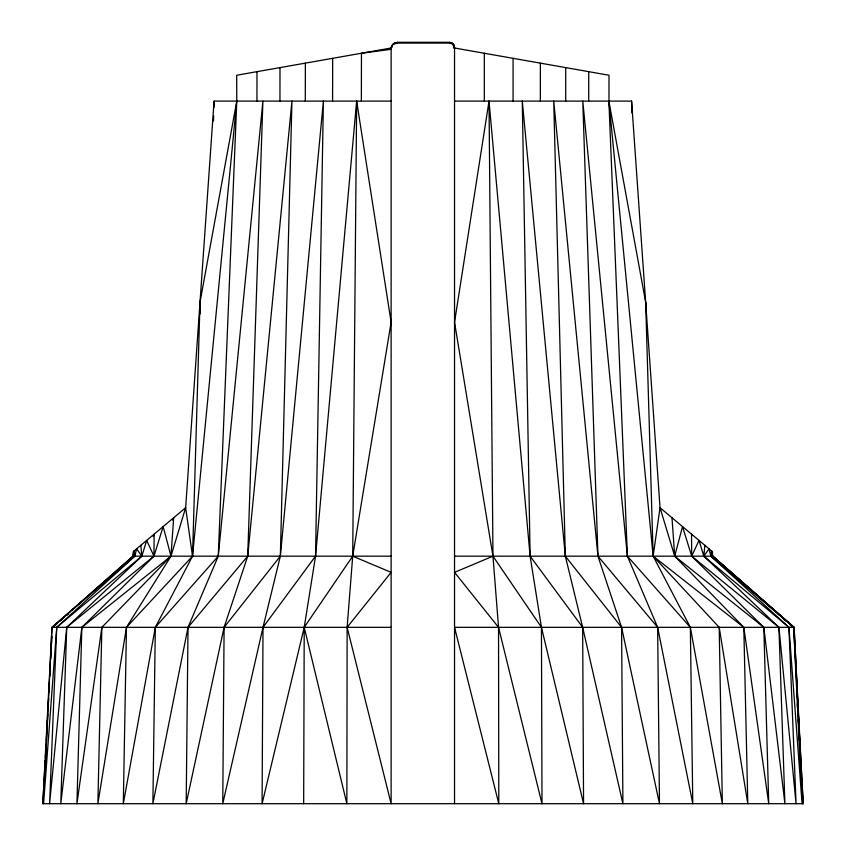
<?xml version="1.0" encoding="UTF-8"?>
<svg xmlns="http://www.w3.org/2000/svg" width="846" height="846" viewBox="0 0 846 846"><rect width="100%" height="100%" fill="white"/><g stroke="black" fill="none" stroke-linecap="round" stroke-linejoin="round"><path stroke-width="1.27" d="M256.962 101.108L256.973 71.667M279.952 101.108L279.994 67.606M451.997 42.977L453.858 44.838L454.535 48.011L451.997 42.977L449.469 42.3L397.472 42.3C394.31 42.311 391.497 44.859 391.159 48.011M645.657 306.115L645.657 302.17L608.887 101.108L627.404 556.171L657.649 627.33L692.789 803.7L690.347 627.33L653.144 556.171L608.887 101.108M305.3 101.108L305.364 63.133M332.584 101.108L332.679 58.321M361.358 101.108L361.464 53.245L391.127 49.311L391.613 46.202L393.95 43.368L394.299 43.95L397.472 43.104L449.469 43.104L451.997 43.781M303.661 803.7L304.222 627.33L315.547 556.171L356.652 101.108L391.127 322.241L352.708 556.171L347.135 627.33L346.871 803.7L304.222 627.33L352.708 556.171L356.652 101.108M454.535 556.171L712.723 556.171L794.098 627.33L803.171 803.7L42.829 803.7L51.987 627.33L134.81 556.171L134.091 550.968L133.002 556.171L51.987 627.33L43.59 803.7L56.735 627.33L141.842 556.171L136.618 548.843L134.81 556.171L56.735 627.33L49.597 803.7L66.739 627.33L153.961 556.171L146.675 540.414L141.842 556.171L66.739 627.33L60.764 803.7L81.851 627.33L153.961 556.171L154.131 534.154L153.179 536.47M172.743 520.153L173.673 517.752L170.966 556.171L101.858 627.33L97.872 803.7L126.466 627.33L170.966 556.171L185.644 507.716L214.07 101.108L391.127 101.108M304.222 627.33L262.101 803.7L263.011 627.33L315.547 556.171L323.394 101.108L280.343 556.171L224.095 627.33L222.762 803.7L263.011 627.33L280.343 556.171L291.944 101.108L247.719 556.171L188.024 627.33L186.183 803.7L224.095 627.33L247.719 556.171L262.905 101.108L218.268 556.171L155.326 627.33L152.883 803.7L188.024 627.33L218.268 556.171L236.785 101.108L192.528 556.171L126.466 627.33L123.305 803.7L155.326 627.33L192.528 556.171L200.016 302.17L236.785 101.108L236.69 75.241L391.275 47.989L392.576 44.616L395.632 42.575L397.472 43.104L397.472 42.3M213.467 120.893L213.636 115.616M213.869 107.696L214.07 101.108M72.174 609.977L133.002 556.171L133.245 551.677L185.644 507.716L192.528 556.171M42.829 803.7L45.229 760.268M45.367 757.635L46.096 744.469M46.319 740.525L46.964 728.681M47.186 724.726L47.767 714.204M48.053 708.937L48.634 698.405M48.994 691.827L49.502 682.616M49.872 676.028L50.305 668.129M50.813 658.918L51.172 652.34M51.68 643.129L52.05 636.541M712.723 556.171L793.685 627.33L802.071 803.7L788.937 627.33L703.83 556.171L709.043 548.843L710.852 556.171L788.937 627.33L796.065 803.7L778.933 627.33L703.83 556.171L704.845 545.321M391.349 47.81L391.127 49.449L391.984 46.276M101.858 627.33L76.923 803.7L81.851 627.33L170.966 556.171L163.151 526.593L153.961 556.171M645.657 302.17L653.144 556.171L719.206 627.33L722.357 803.7L690.347 627.33L627.404 556.171L582.767 101.108L597.953 556.171L657.649 627.33L659.478 803.7L621.577 627.33L565.329 556.171L553.728 101.108L597.953 556.171L621.577 627.33L622.91 803.7L582.661 627.33L530.114 556.171L522.278 101.108L565.329 556.171L582.661 627.33L583.56 803.7L541.451 627.33L530.114 556.171L489.02 101.108L454.535 322.241L492.964 556.171L498.537 627.33L498.791 803.7L454.535 627.33L794.098 627.33L797.228 690.505M454.535 101.108L631.592 101.108L660.028 507.716L674.706 556.171L763.822 627.33L768.739 803.7L743.814 627.33L674.706 556.171L682.521 526.593L691.7 556.171L763.822 627.33L784.908 803.7L778.933 627.33L691.7 556.171L691.542 534.154M691.7 556.171L698.997 540.414L703.83 556.171M64.328 616.914L52.558 627.33L57.549 623.1M66.284 615.179L70.218 611.711M59.548 621.398L62.541 618.86M66.538 615.476L68.537 613.773M492.964 556.171L454.535 572.351L498.537 627.33L542 803.7L541.451 627.33L492.964 556.171L489.02 101.108M133.002 556.171L391.127 556.171M51.987 627.33L391.127 627.33M453.35 47.799L608.983 75.241L608.983 101.108M352.708 556.171L391.127 572.351L347.135 627.33L391.127 803.7L391.127 49.311M790.122 624.792L793.114 627.33L790.175 624.729M794.098 627.33L712.66 556.171L711.581 550.968L710.852 556.171L793.685 627.33L803.171 803.7M739.15 579.605L712.66 556.171L712.427 551.677L660.028 507.716L653.144 556.171L743.814 627.33L747.801 803.7L719.206 627.33M741.117 581.339L773.498 609.977M777.421 613.445L779.378 615.179M784.284 619.526L786.251 621.26M395.632 42.575L395.833 43.315M454.535 48.18L454.365 46.065M140.827 545.321L141.842 556.171M671.999 517.752L674.706 556.171M797.323 703.671L797.545 707.616M798.19 719.46L798.413 723.415M799.068 735.259L799.354 740.525M799.861 749.736L800.231 756.313M800.739 765.535L801.173 773.424M801.606 781.323L802.04 789.223M802.399 795.8L802.843 803.7L802.442 795.8M797.355 693.138L798.074 707.616M798.212 710.249L798.857 723.415M799.058 727.359L799.703 740.525M799.904 744.469L800.485 756.313M800.75 761.58L801.342 773.424M801.596 778.69L802.124 789.223M631.592 101.108L631.962 112.973M200.016 302.17L200.026 314.014M588.71 71.667L588.71 101.108M565.71 67.617L565.71 101.108M540.361 63.143L540.361 101.108M513.078 58.332L513.078 101.108M484.314 53.266L484.314 101.108M454.535 47.714L454.535 803.7M453.858 44.838L453.858 45.642M453.054 43.781L453.054 44.595M450.781 42.469L450.781 43.273M449.469 42.3L449.469 43.104"/></g></svg>
